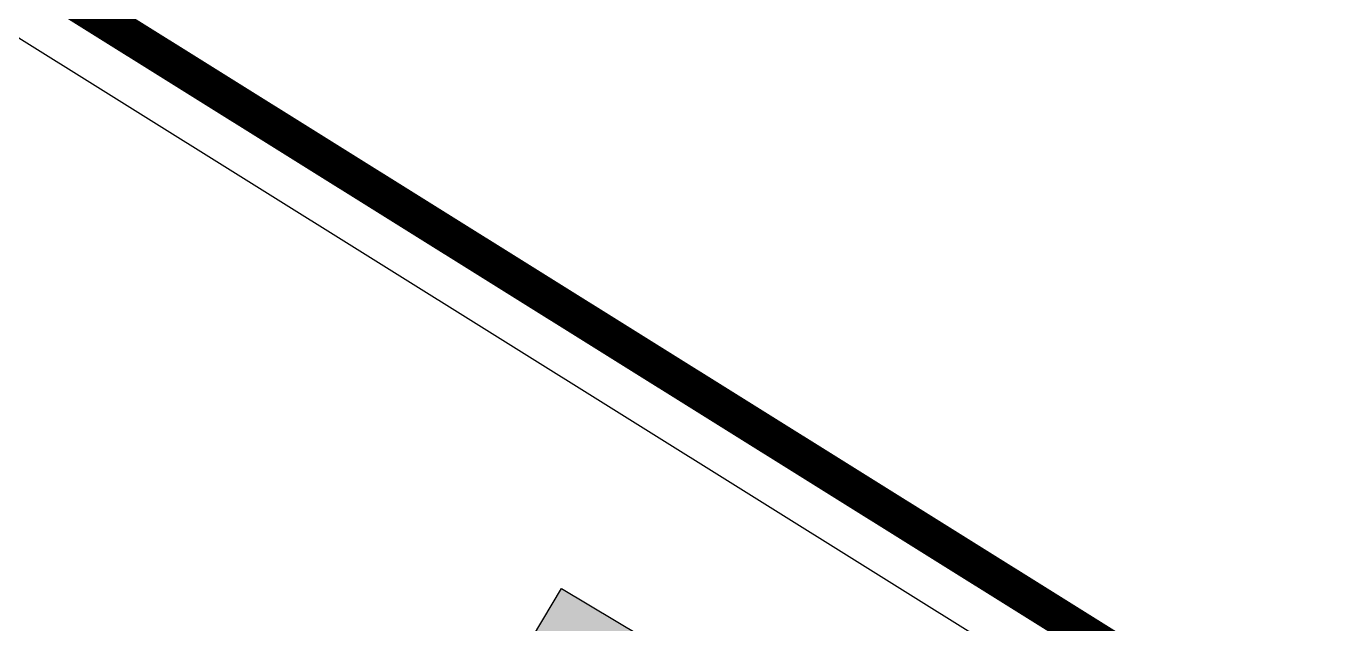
# Model space of a CAD drawing. Header units: millimetres. Extents: x 67532 to 67858, y 50657 to 50929.
# Drawn here: x 67731.06 to 67736.51, y 50754.59 to 50757.08 of the extents above; entities that cross this region are included whole.
import ezdxf

# ---------------------------------------------------------------- set-up
doc = ezdxf.new("R2010")
doc.units = ezdxf.units.MM
doc.linetypes.add('DASHDOT', pattern=[25.399999999999995, 12.7, -6.349999999999998, 0, -6.349999999999998])
doc.layers.add('@-交通信号', color=7, linetype='Continuous')
doc.layers.add('RD-中线', color=1, linetype='DASHDOT')
doc.layers.add('@-道路标线', color=7, linetype='Continuous', lineweight=0)

# ---------------------------------------------------------------- blocks, each defined once
blk = doc.blocks.new('A$C2B1B455F')
at = {"layer": '@-交通信号'}
h = blk.add_hatch(color=256, dxfattribs=at)
h.paths.add_polyline_path([(0, 2.306975531506396), (0, 0.7334926862095017), (0, -0.7334926862113207), (0, -2.306975531506396), (-1.816256393722142, -2.306975531506396), (-1.816256393722142, -0.7334926862113207), (-1.816256393722142, 0.7334926862095017), (-1.816256393722142, 2.306975531506396)])
h.paths.add_polyline_path([(-0.1064974768960383, 2.200478058630324), (-0.1064974768960383, 0.7334926862095017), (-0.1064974768960383, -0.7334926862113207), (-0.1064974768960383, -2.200478058630324), (-1.709758916826104, -2.200478058630324), (-1.709758916826104, -0.7334926862113207), (-1.709758916826104, 0.7334926862095017), (-1.709758916826104, 2.200478058630324)], flags=16)
for p, q in [((-1.816256393722142, -2.306975531506396), (-1.816256393722142, -0.7334926862113207)), ((0, -2.306975531506396), (-1.816256393722142, -2.306975531506396))]:
    blk.add_line(p, q, dxfattribs=at)

msp = doc.modelspace()

# ---------------------------------------------------------------- linework, layer by layer
at = {"layer": '@-道路标线', "color": 7, "linetype": 'Continuous', "const_width": 0.15, "flags": 128}
msp.add_lwpolyline([(67723.62116621507, 50761.94999219006), (67852.5744077717, 50681.37106371197)], dxfattribs=at)
at = {"layer": 'RD-中线', "color": 3, "linetype": 'Continuous'}
msp.add_lwpolyline([(67852.44192795563, 50681.15905168794), (67723.48868639903, 50761.73798016602, 1.000000000009872), (67722.16388823844, 50759.61785992563), (67851.11712979505, 50679.03893144755)], format="xyb", close=True, dxfattribs=at)

# ---------------------------------------------------------------- block references
at = {"layer": '@-交通信号', "xscale": 1.5, "yscale": 1.5, "zscale": 1.5, "rotation": 239.2129338689541}
msp.add_blockref('A$C2B1B455F', (67734.85854317455, 50750.62937820896), dxfattribs=at)

doc.saveas('drawing.dxf')
